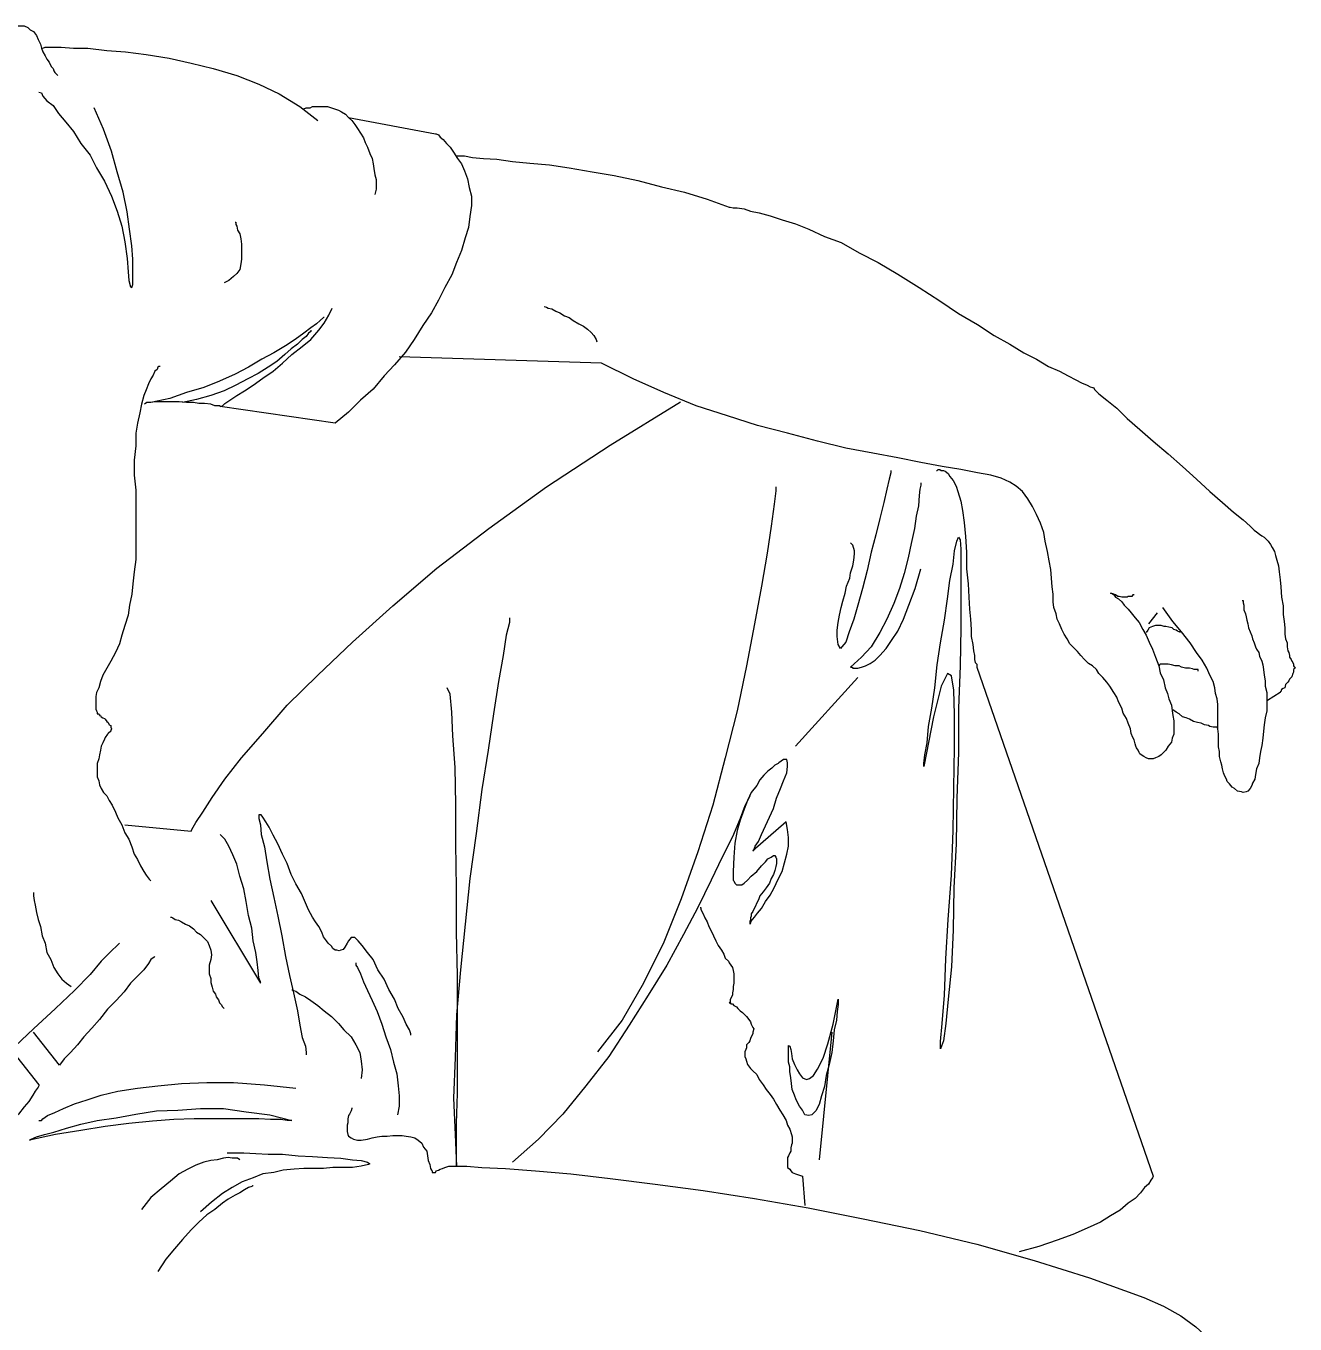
# Model space of a CAD drawing. Extents: x -114 to 77, y -124 to 12.
# Drawn here: x -34.1 to 22.4, y -64 to -6.1 of the extents above; entities that cross this region are included whole.
import ezdxf

# ---------------------------------------------------------------- set-up
doc = ezdxf.new("R2010")
doc.units = 0
doc.layers.add('7', color=7, linetype='CONTINUOUS')

msp = doc.modelspace()

# ---------------------------------------------------------------- linework, layer by layer
at = {"layer": '7', "linetype": 'CONTINUOUS'}
for points in [[(-36.484, -6.301), (-36.238, -6.301), (-35.992, -6.266), (-35.781, -6.266), (-35.571, -6.196), (-35.325, -6.161), (-35.184, -6.126), (-34.938, -6.126), (-34.762, -6.126), (-34.552, -6.126), (-34.377, -6.126), (-34.201, -6.126), (-34.026, -6.196), (-33.921, -6.301), (-33.78, -6.371), (-33.639, -6.547), (-33.569, -6.722)], [(-33.569, -6.722), (-33.464, -6.934), (-33.429, -7.109), (-33.359, -7.285), (-33.254, -7.46), (-33.183, -7.601), (-33.078, -7.741), (-33.042, -7.846), (-32.973, -7.952), (-32.903, -8.023), (-32.867, -8.128), (-32.832, -8.198), (-32.796, -8.233), (-32.727, -8.303), (-32.691, -8.338), (-32.691, -8.338), (-32.691, -8.338)], [(-33.359, -7.109), (-33.254, -7.073), (-33.008, -7.073), (-32.552, -7.073), (-31.989, -7.109), (-31.358, -7.109), (-30.515, -7.214), (-29.672, -7.285), (-28.759, -7.39), (-27.741, -7.565), (-26.759, -7.777), (-25.775, -8.023), (-24.722, -8.338), (-23.74, -8.724), (-22.826, -9.146), (-21.913, -9.707), (-21.106, -10.34)], [(-33.534, -9.075), (-33.429, -9.11), (-33.359, -9.251), (-33.183, -9.461), (-32.903, -9.672), (-32.657, -10.023), (-32.34, -10.409), (-31.989, -10.83), (-31.673, -11.356), (-31.252, -11.884), (-30.971, -12.445), (-30.62, -13.042), (-30.304, -13.709), (-30.058, -14.377), (-29.848, -15.044), (-29.707, -15.746), (-29.602, -16.482)], [(-29.602, -16.482), (-29.567, -17.079), (-29.532, -17.466), (-29.462, -17.746), (-29.392, -17.782), (-29.356, -17.641), (-29.356, -17.396), (-29.356, -17.009), (-29.356, -16.518), (-29.392, -15.921), (-29.497, -15.184), (-29.602, -14.411), (-29.777, -13.534), (-30.058, -12.621), (-30.304, -11.709), (-30.655, -10.725), (-31.076, -9.777)], [(-21.774, -9.812), (-21.774, -9.812), (-21.738, -9.812), (-21.633, -9.777), (-21.562, -9.777), (-21.457, -9.777), (-21.352, -9.707), (-21.177, -9.707), (-21.036, -9.707), (-20.86, -9.707), (-20.685, -9.707), (-20.509, -9.777), (-20.368, -9.812), (-20.193, -9.882), (-20.053, -9.953), (-19.878, -10.058), (-19.737, -10.199)], [(-19.737, -10.199), (-15.875, -10.936)], [(-19.737, -10.199), (-19.596, -10.34), (-19.457, -10.515), (-19.35, -10.69), (-19.211, -10.9), (-19.07, -11.112), (-18.999, -11.322), (-18.894, -11.533), (-18.789, -11.814), (-18.684, -12.024), (-18.648, -12.27), (-18.614, -12.481), (-18.578, -12.762), (-18.509, -12.972), (-18.509, -13.183), (-18.509, -13.393), (-18.578, -13.639)], [(-15.875, -10.936), (-15.839, -10.936), (-15.734, -10.971), (-15.664, -11.076), (-15.524, -11.181), (-15.384, -11.356), (-15.208, -11.533), (-15.067, -11.743), (-14.892, -12.024), (-14.716, -12.27), (-14.578, -12.586), (-14.437, -12.937), (-14.367, -13.322), (-14.262, -13.709), (-14.262, -14.131), (-14.332, -14.623), (-14.403, -15.113)], [(-14.928, -11.919), (-14.823, -11.919), (-14.578, -11.919), (-14.227, -11.989), (-13.735, -12.024), (-13.138, -12.06), (-12.436, -12.165), (-11.664, -12.235), (-10.785, -12.306), (-9.908, -12.445), (-8.89, -12.621), (-7.907, -12.796), (-6.853, -13.007), (-5.8, -13.288), (-4.782, -13.534), (-3.764, -13.85), (-2.782, -14.201)], [(-2.782, -14.201), (-2.747, -14.201), (-2.606, -14.236), (-2.431, -14.236), (-2.114, -14.272), (-1.834, -14.377), (-1.447, -14.447), (-0.956, -14.587), (-0.429, -14.762), (0.168, -14.938), (0.764, -15.184), (1.467, -15.5), (2.203, -15.78), (3.012, -16.236), (3.854, -16.658), (4.732, -17.186), (5.68, -17.782)], [(-24.792, -14.867), (-24.758, -14.867), (-24.758, -14.974), (-24.722, -15.044), (-24.687, -15.219), (-24.582, -15.395), (-24.547, -15.605), (-24.512, -15.851), (-24.512, -16.061), (-24.512, -16.272), (-24.512, -16.518), (-24.547, -16.728), (-24.582, -16.974), (-24.722, -17.15), (-24.863, -17.291), (-25.073, -17.466), (-25.284, -17.571)], [(-14.403, -15.113), (-14.542, -15.57), (-14.716, -16.131), (-14.928, -16.658), (-15.138, -17.22), (-15.454, -17.782), (-15.734, -18.343), (-16.051, -18.906), (-16.436, -19.467), (-16.823, -20.099), (-17.209, -20.66), (-17.701, -21.223), (-18.156, -21.713), (-18.648, -22.31), (-19.211, -22.802), (-19.737, -23.328), (-20.334, -23.82)], [(5.68, -17.782), (6.593, -18.378), (7.434, -18.94), (8.277, -19.432), (9.015, -19.924), (9.717, -20.309), (10.348, -20.696), (10.91, -20.977), (11.437, -21.293), (11.929, -21.503), (12.314, -21.713), (12.665, -21.889), (12.911, -22.03), (13.157, -22.135), (13.298, -22.205), (13.403, -22.241), (13.439, -22.241)], [(-25.46, -23.082), (-25.355, -23.048), (-25.248, -22.943), (-25.038, -22.802), (-24.722, -22.592), (-24.371, -22.381), (-23.986, -22.135), (-23.564, -21.82), (-23.107, -21.503), (-22.685, -21.152), (-22.264, -20.765), (-21.808, -20.414), (-21.423, -20.099), (-21.072, -19.678), (-20.826, -19.362), (-20.614, -19.011), (-20.475, -18.694)], [(-11.031, -18.624), (-11.031, -18.624), (-10.926, -18.66), (-10.856, -18.694), (-10.68, -18.73), (-10.505, -18.835), (-10.329, -18.906), (-10.119, -19.045), (-9.908, -19.116), (-9.733, -19.257), (-9.487, -19.396), (-9.277, -19.503), (-9.101, -19.642), (-8.926, -19.783), (-8.819, -19.924), (-8.714, -20.099), (-8.68, -20.204)], [(-20.826, -19.116), (-20.86, -19.116), (-21.001, -19.257), (-21.177, -19.396), (-21.423, -19.572), (-21.738, -19.818), (-22.125, -20.099), (-22.546, -20.38), (-23.072, -20.696), (-23.599, -20.977), (-24.196, -21.328), (-24.792, -21.644), (-25.494, -21.959), (-26.196, -22.241), (-26.969, -22.451), (-27.706, -22.731), (-28.549, -22.907)], [(-21.423, -19.678), (-21.423, -19.747), (-21.528, -19.818), (-21.633, -19.958), (-21.808, -20.099), (-22.02, -20.309), (-22.3, -20.519), (-22.58, -20.765), (-22.931, -21.082), (-23.318, -21.328), (-23.774, -21.608), (-24.23, -21.854), (-24.758, -22.135), (-25.284, -22.381), (-25.881, -22.592), (-26.513, -22.767), (-27.144, -22.907)], [(-28.128, -21.293), (-28.198, -21.293), (-28.233, -21.328), (-28.269, -21.433), (-28.374, -21.503), (-28.444, -21.679), (-28.549, -21.854), (-28.654, -22.065), (-28.759, -22.346), (-28.866, -22.592), (-28.971, -22.977), (-29.041, -23.364), (-29.146, -23.82), (-29.217, -24.276), (-29.217, -24.838), (-29.286, -25.47), (-29.286, -26.137)], [(-8.468, -21.152), (-17.491, -20.872)], [(9.331, -26.278), (8.874, -26.137), (8.277, -26.032), (7.541, -25.891), (6.698, -25.752), (5.75, -25.576), (4.732, -25.365), (3.608, -25.155), (2.415, -24.943), (1.151, -24.627), (-0.184, -24.276), (-1.517, -23.925), (-2.852, -23.504), (-4.256, -23.048), (-5.695, -22.451), (-7.065, -21.854), (-8.468, -21.152)], [(13.439, -22.241), (13.508, -22.346), (13.683, -22.521), (14.034, -22.802), (14.492, -23.153), (14.948, -23.61), (15.51, -24.101), (16.107, -24.627), (16.773, -25.189), (17.406, -25.752), (18.037, -26.313), (18.634, -26.875), (19.196, -27.365), (19.687, -27.787), (20.108, -28.138), (20.424, -28.42), (20.6, -28.595)], [(-25.46, -23.082), (-25.46, -23.048), (-25.599, -23.048), (-25.706, -23.048), (-25.881, -22.977), (-26.162, -22.943), (-26.408, -22.943), (-26.654, -22.907), (-26.969, -22.907), (-27.285, -22.872), (-27.531, -22.872), (-27.847, -22.872), (-28.093, -22.872), (-28.374, -22.872), (-28.549, -22.907), (-28.725, -22.907), (-28.83, -22.977)], [(-26.759, -42.005), (-26.724, -41.936), (-26.547, -41.62), (-26.232, -41.164), (-25.811, -40.497), (-25.248, -39.688), (-24.512, -38.741), (-23.564, -37.653), (-22.475, -36.389), (-21.106, -35.054), (-19.562, -33.58), (-17.771, -31.965), (-15.805, -30.279), (-13.489, -28.525), (-10.926, -26.664), (-8.083, -24.804), (-4.958, -22.872)], [(-20.334, -23.82), (-25.46, -23.082)], [(4.415, -25.927), (4.415, -26.032), (4.345, -26.313), (4.24, -26.769), (4.099, -27.365), (3.924, -28.069), (3.748, -28.805), (3.538, -29.577), (3.363, -30.386), (3.151, -31.193), (2.941, -31.93), (2.766, -32.562), (2.554, -33.124), (2.415, -33.58), (2.239, -33.79), (2.169, -33.861), (2.064, -33.685)], [(6.452, -25.927), (6.486, -25.927), (6.522, -25.891), (6.593, -25.891), (6.662, -25.927), (6.768, -25.927), (6.837, -25.962), (6.978, -26.067), (7.049, -26.208), (7.19, -26.383), (7.329, -26.629), (7.4, -26.875), (7.541, -27.296), (7.61, -27.718), (7.68, -28.244), (7.751, -28.876), (7.785, -29.577)], [(-29.286, -26.137), (-29.217, -26.805), (-29.217, -27.506), (-29.217, -28.103), (-29.217, -28.7), (-29.217, -29.332), (-29.217, -29.894), (-29.286, -30.456), (-29.356, -30.983), (-29.392, -31.439), (-29.497, -31.93), (-29.567, -32.386), (-29.707, -32.842), (-29.848, -33.264), (-29.953, -33.651), (-30.128, -34.036), (-30.34, -34.423)], [(5.75, -26.488), (5.75, -26.593), (5.714, -26.769), (5.68, -27.05), (5.644, -27.506), (5.539, -27.962), (5.468, -28.525), (5.329, -29.192), (5.188, -29.823), (5.012, -30.525), (4.802, -31.193), (4.556, -31.86), (4.24, -32.562), (3.924, -33.159), (3.538, -33.79), (3.117, -34.247), (2.625, -34.703)], [(11.648, -31.789), (11.648, -31.439), (11.612, -31.122), (11.578, -30.737), (11.542, -30.35), (11.473, -29.964), (11.402, -29.543), (11.296, -29.087), (11.227, -28.7), (11.086, -28.279), (10.91, -27.893), (10.735, -27.541), (10.524, -27.19), (10.279, -26.875), (9.997, -26.629), (9.717, -26.454), (9.331, -26.278)], [(-0.711, -26.664), (-0.711, -26.839), (-0.781, -27.436), (-0.921, -28.42), (-1.096, -29.613), (-1.342, -31.088), (-1.658, -32.773), (-2.009, -34.633), (-2.431, -36.635), (-2.957, -38.741), (-3.519, -40.848), (-4.185, -42.919), (-4.923, -45.026), (-5.695, -46.956), (-6.609, -48.782), (-7.557, -50.432), (-8.644, -51.836)], [(5.89, -39.127), (5.89, -38.986), (5.926, -38.601), (6.031, -38.073), (6.101, -37.337), (6.241, -36.529), (6.381, -35.617), (6.486, -34.598), (6.627, -33.615), (6.803, -32.598), (6.944, -31.649), (7.049, -30.842), (7.19, -30.104), (7.259, -29.507), (7.365, -29.087), (7.434, -28.91), (7.505, -29.017), (7.541, -29.438), (7.541, -30.279), (7.541, -31.473), (7.541, -32.949), (7.505, -34.633), (7.434, -36.529), (7.434, -38.495), (7.365, -40.531), (7.329, -42.568), (7.224, -44.534), (7.19, -46.395), (7.119, -48.044), (6.978, -49.484), (6.873, -50.571), (6.768, -51.344), (6.627, -51.696), (6.627, -51.38), (6.698, -50.571), (6.803, -49.309), (6.873, -47.694), (6.978, -45.937), (7.119, -43.971), (7.19, -41.971), (7.224, -40.075), (7.259, -38.285), (7.259, -36.81), (7.224, -35.722), (7.119, -35.09), (6.944, -34.984), (6.662, -35.546), (6.311, -36.915), (5.89, -39.127)], [(20.6, -28.595), (20.705, -28.666), (20.846, -28.771), (20.951, -28.841), (21.056, -28.91), (21.162, -29.017), (21.233, -29.087), (21.338, -29.227), (21.408, -29.367), (21.513, -29.543), (21.548, -29.718), (21.618, -29.928), (21.689, -30.174), (21.723, -30.456), (21.759, -30.807), (21.794, -31.122), (21.828, -31.579)], [(2.064, -33.685), (2.028, -33.334), (2.028, -33.054), (2.064, -32.703), (2.133, -32.386), (2.203, -32.035), (2.274, -31.755), (2.379, -31.404), (2.449, -31.088), (2.59, -30.737), (2.625, -30.491), (2.73, -30.174), (2.766, -29.928), (2.8, -29.648), (2.8, -29.507), (2.73, -29.262), (2.625, -29.156)], [(7.785, -29.577), (7.785, -30.315), (7.856, -30.983), (7.892, -31.579), (7.926, -32.106), (7.962, -32.562), (7.997, -33.018), (7.997, -33.334), (8.067, -33.685), (8.102, -33.967), (8.138, -34.177), (8.138, -34.352), (8.172, -34.493), (8.243, -34.562), (8.243, -34.633), (8.243, -34.703), (8.243, -34.703)], [(2.625, -34.703), (2.695, -34.703), (2.73, -34.739), (2.871, -34.739), (2.941, -34.739), (3.117, -34.703), (3.292, -34.633), (3.502, -34.528), (3.713, -34.387), (3.924, -34.177), (4.205, -33.861), (4.451, -33.51), (4.732, -33.088), (4.978, -32.562), (5.224, -31.93), (5.504, -31.193), (5.75, -30.315)], [(13.683, -34.984), (13.578, -34.808), (13.403, -34.633), (13.227, -34.528), (13.052, -34.352), (12.877, -34.177), (12.736, -34.001), (12.56, -33.826), (12.385, -33.651), (12.28, -33.439), (12.139, -33.229), (12.034, -33.018), (11.929, -32.773), (11.824, -32.562), (11.788, -32.316), (11.683, -32.035), (11.648, -31.789)], [(14.211, -31.404), (14.246, -31.404), (14.316, -31.439), (14.351, -31.473), (14.421, -31.579), (14.562, -31.649), (14.702, -31.789), (14.807, -31.93), (14.984, -32.106), (15.123, -32.281), (15.299, -32.491), (15.474, -32.703), (15.649, -33.018), (15.79, -33.264), (15.931, -33.58), (16.071, -33.896), (16.212, -34.247)], [(15.264, -31.473), (15.194, -31.473), (15.194, -31.473), (15.159, -31.544), (15.123, -31.544), (15.089, -31.544), (14.984, -31.544), (14.948, -31.579), (14.877, -31.579), (14.772, -31.579), (14.702, -31.579), (14.597, -31.544), (14.526, -31.544), (14.421, -31.473), (14.351, -31.439), (14.211, -31.404)], [(20.073, -31.719), (20.108, -31.719), (20.108, -31.755), (20.108, -31.825), (20.144, -31.93), (20.144, -32.035), (20.144, -32.14), (20.214, -32.316), (20.249, -32.457), (20.284, -32.598), (20.319, -32.773), (20.354, -32.949), (20.424, -33.124), (20.495, -33.3), (20.529, -33.439), (20.6, -33.615), (20.67, -33.79)], [(21.828, -31.579), (21.899, -31.965), (21.899, -32.352), (21.935, -32.667), (21.969, -32.949), (21.969, -33.229), (22.005, -33.439), (22.074, -33.615), (22.074, -33.79), (22.11, -33.967), (22.145, -34.036), (22.18, -34.177), (22.18, -34.247), (22.25, -34.352), (22.286, -34.423), (22.32, -34.493), (22.356, -34.562)], [(16.282, -32.281), (15.895, -32.773)], [(18.985, -37.442), (18.985, -37.125), (18.985, -36.845), (18.985, -36.599), (18.985, -36.353), (18.95, -36.108), (18.88, -35.863), (18.845, -35.617), (18.775, -35.336), (18.634, -35.054), (18.494, -34.739), (18.283, -34.387), (18.037, -34.036), (17.756, -33.615), (17.37, -33.124), (16.984, -32.667), (16.528, -32.035)], [(-12.576, -32.491), (-12.576, -32.703), (-12.717, -33.264), (-12.858, -34.177), (-13.068, -35.336), (-13.279, -36.774), (-13.524, -38.39), (-13.806, -40.146), (-14.052, -42.112), (-14.332, -44.112), (-14.542, -46.149), (-14.752, -48.185), (-14.928, -50.186), (-14.998, -52.082), (-15.067, -53.907), (-14.998, -55.522), (-14.928, -56.927)], [(17.301, -33.159), (17.301, -33.124), (17.265, -33.124), (17.194, -33.088), (17.125, -33.054), (17.019, -33.018), (16.95, -32.949), (16.809, -32.913), (16.668, -32.878), (16.597, -32.878), (16.458, -32.842), (16.353, -32.842), (16.212, -32.842), (16.071, -32.878), (15.931, -32.949), (15.861, -33.054), (15.79, -33.159)], [(20.67, -33.79), (20.705, -33.896), (20.811, -34.036), (20.846, -34.211), (20.951, -34.423), (20.987, -34.598), (21.021, -34.808), (21.056, -35.054), (21.092, -35.3), (21.092, -35.546), (21.162, -35.827), (21.162, -36.073), (21.162, -36.353), (21.162, -36.635), (21.092, -36.95), (21.056, -37.266), (21.021, -37.547)], [(-30.34, -34.423), (-30.515, -34.739), (-30.691, -35.054), (-30.796, -35.336), (-30.866, -35.617), (-30.971, -35.827), (-31.007, -36.002), (-31.007, -36.178), (-31.007, -36.353), (-31.007, -36.459), (-31.007, -36.564), (-30.971, -36.635), (-30.937, -36.704), (-30.937, -36.774), (-30.866, -36.774), (-30.866, -36.81), (-30.866, -36.81)], [(8.243, -34.703), (16.107, -57.383)], [(16.212, -34.247), (16.353, -34.633), (16.422, -34.949), (16.563, -35.266), (16.633, -35.617), (16.738, -35.863), (16.809, -36.108), (16.914, -36.389), (16.95, -36.635), (16.984, -36.845), (17.019, -37.091), (17.019, -37.301), (17.019, -37.478), (17.019, -37.688), (16.95, -37.863), (16.914, -38.039), (16.773, -38.214)], [(18.107, -34.879), (18.107, -34.808), (18.037, -34.808), (17.932, -34.808), (17.861, -34.774), (17.722, -34.739), (17.545, -34.739), (17.37, -34.703), (17.265, -34.633), (17.089, -34.633), (16.914, -34.598), (16.773, -34.562), (16.633, -34.562), (16.528, -34.562), (16.422, -34.562), (16.387, -34.598), (16.353, -34.633)], [(22.356, -34.562), (22.356, -34.633), (22.425, -34.739), (22.356, -34.808), (22.356, -34.915), (22.32, -34.984), (22.286, -35.125), (22.18, -35.23), (22.145, -35.3), (22.11, -35.371), (22.005, -35.476), (21.969, -35.617), (21.899, -35.651), (21.828, -35.687), (21.794, -35.792), (21.759, -35.792), (21.759, -35.827)], [(2.941, -35.159), (0.168, -38.214)], [(15.334, -38.214), (15.299, -38.109), (15.264, -37.934), (15.194, -37.829), (15.123, -37.653), (15.089, -37.442), (14.984, -37.196), (14.913, -36.986), (14.772, -36.74), (14.702, -36.529), (14.562, -36.248), (14.492, -36.038), (14.351, -35.827), (14.175, -35.546), (14.034, -35.371), (13.859, -35.159), (13.683, -34.984)], [(-14.928, -56.927), (-14.928, -56.681), (-14.928, -56.014), (-14.928, -55.031), (-14.892, -53.697), (-14.892, -52.116), (-14.892, -50.361), (-14.892, -48.43), (-14.928, -46.5), (-14.928, -44.534), (-14.962, -42.568), (-14.962, -40.812), (-14.998, -39.162), (-15.103, -37.758), (-15.138, -36.704), (-15.208, -35.897), (-15.349, -35.617)], [(21.759, -35.827), (21.197, -36.178)], [(-30.866, -36.81), (-30.832, -36.81), (-30.832, -36.845), (-30.796, -36.845), (-30.761, -36.915), (-30.691, -36.95), (-30.62, -36.986), (-30.586, -37.02), (-30.515, -37.125), (-30.445, -37.161), (-30.41, -37.266), (-30.34, -37.301), (-30.34, -37.371), (-30.304, -37.442), (-30.34, -37.512), (-30.34, -37.547), (-30.445, -37.653)], [(18.985, -37.442), (18.985, -37.442), (18.95, -37.371), (18.845, -37.371), (18.775, -37.371), (18.634, -37.337), (18.563, -37.301), (18.388, -37.266), (18.248, -37.196), (18.073, -37.161), (17.897, -37.125), (17.722, -37.02), (17.581, -36.95), (17.406, -36.915), (17.265, -36.774), (17.125, -36.704), (16.984, -36.599)], [(19.863, -40.215), (19.723, -40.11), (19.618, -40.039), (19.511, -39.9), (19.406, -39.795), (19.372, -39.688), (19.301, -39.549), (19.231, -39.408), (19.196, -39.232), (19.16, -39.057), (19.126, -38.916), (19.055, -38.67), (19.055, -38.46), (19.021, -38.25), (19.021, -38.004), (19.021, -37.688), (18.985, -37.442)], [(21.021, -37.547), (20.987, -37.863), (20.951, -38.18), (20.88, -38.46), (20.846, -38.741), (20.811, -38.986), (20.705, -39.232), (20.67, -39.478), (20.636, -39.688), (20.529, -39.864), (20.495, -39.97), (20.424, -40.11), (20.319, -40.215), (20.249, -40.251), (20.108, -40.285), (20.039, -40.251), (19.863, -40.215)], [(-30.445, -37.653), (-30.479, -37.688), (-30.586, -37.829), (-30.62, -37.898), (-30.691, -38.073), (-30.761, -38.214), (-30.796, -38.39), (-30.832, -38.601), (-30.866, -38.776), (-30.937, -38.986), (-30.937, -39.198), (-30.937, -39.373), (-30.937, -39.583), (-30.866, -39.759), (-30.832, -39.934), (-30.761, -40.11), (-30.655, -40.285)], [(16.773, -38.214), (16.668, -38.39), (16.563, -38.495), (16.458, -38.601), (16.353, -38.67), (16.212, -38.741), (16.107, -38.776), (16, -38.776), (15.895, -38.776), (15.79, -38.741), (15.685, -38.67), (15.615, -38.636), (15.51, -38.565), (15.474, -38.495), (15.439, -38.39), (15.369, -38.285), (15.334, -38.214)], [(-0.57, -38.952), (-0.57, -38.952), (-0.604, -38.986), (-0.745, -39.057), (-0.886, -39.198), (-1.061, -39.337), (-1.237, -39.513), (-1.412, -39.724), (-1.553, -39.97), (-1.798, -40.285), (-1.973, -40.636), (-2.114, -41.023), (-2.29, -41.515), (-2.431, -41.971), (-2.536, -42.533), (-2.57, -43.165), (-2.606, -43.796), (-2.606, -43.796), (-2.606, -43.832), (-2.606, -43.902), (-2.606, -43.971), (-2.606, -44.042), (-2.606, -44.183), (-2.57, -44.217), (-2.536, -44.322), (-2.465, -44.393), (-2.431, -44.393), (-2.36, -44.393), (-2.219, -44.393), (-2.114, -44.322), (-1.973, -44.183), (-1.798, -44.007), (-1.553, -43.796), (-1.342, -43.55), (-1.166, -43.375), (-1.061, -43.235), (-0.921, -43.165), (-0.816, -43.094), (-0.745, -43.094), (-0.711, -43.165), (-0.675, -43.235), (-0.675, -43.305), (-0.675, -43.445), (-0.711, -43.586), (-0.745, -43.761), (-0.816, -43.937), (-0.921, -44.112), (-0.991, -44.322), (-1.132, -44.534), (-1.271, -44.709), (-1.412, -44.885), (-1.483, -45.06), (-1.553, -45.201), (-1.622, -45.377), (-1.693, -45.482), (-1.729, -45.587), (-1.798, -45.692), (-1.798, -45.798), (-1.834, -45.868), (-1.834, -45.973), (-1.868, -46.008), (-1.868, -46.044), (-1.868, -46.113), (-1.868, -46.149), (-1.868, -46.149), (-1.834, -46.113), (-1.798, -46.008), (-1.658, -45.832), (-1.517, -45.657), (-1.342, -45.447), (-1.166, -45.131), (-0.956, -44.85), (-0.781, -44.534), (-0.604, -44.147), (-0.429, -43.796), (-0.324, -43.41), (-0.219, -43.024), (-0.148, -42.673), (-0.148, -42.287), (-0.184, -41.936), (-0.253, -41.584), (-1.729, -42.884), (-1.693, -42.848), (-1.622, -42.673), (-1.483, -42.463), (-1.342, -42.146), (-1.166, -41.761), (-0.991, -41.374), (-0.816, -40.988), (-0.675, -40.531), (-0.499, -40.11), (-0.36, -39.759), (-0.219, -39.408), (-0.184, -39.127), (-0.184, -38.952), (-0.219, -38.811), (-0.36, -38.811), (-0.57, -38.952)], [(-30.655, -40.285), (-30.515, -40.426), (-30.41, -40.636), (-30.269, -40.848), (-30.128, -41.164), (-30.023, -41.408), (-29.848, -41.725), (-29.707, -42.076), (-29.532, -42.358), (-29.392, -42.709), (-29.286, -43.024), (-29.146, -43.27), (-29.005, -43.55), (-28.866, -43.796), (-28.759, -43.971), (-28.62, -44.147), (-28.549, -44.217)], [(-1.868, -40.426), (-1.904, -40.531), (-2.08, -40.882), (-2.29, -41.444), (-2.641, -42.251), (-3.098, -43.165), (-3.588, -44.183), (-4.185, -45.411), (-4.818, -46.605), (-5.555, -47.974), (-6.397, -49.309), (-7.24, -50.642), (-8.153, -52.047), (-9.172, -53.346), (-10.189, -54.61), (-11.277, -55.733), (-12.436, -56.752)], [(-21.352, -45.832), (-21.528, -45.516), (-21.667, -45.201), (-21.844, -44.78), (-22.089, -44.358), (-22.3, -43.937), (-22.475, -43.445), (-22.685, -43.024), (-22.897, -42.568), (-23.107, -42.181), (-23.282, -41.83), (-23.423, -41.584), (-23.564, -41.374), (-23.633, -41.269), (-23.74, -41.269), (-23.74, -41.444), (-23.669, -41.725)], [(-29.707, -41.725), (-26.759, -42.005)], [(-23.669, -48.782), (-23.669, -48.712), (-23.74, -48.536), (-23.774, -48.22), (-23.81, -47.833), (-23.879, -47.413), (-23.986, -46.885), (-24.055, -46.324), (-24.196, -45.762), (-24.301, -45.131), (-24.406, -44.568), (-24.582, -44.007), (-24.722, -43.481), (-24.898, -43.06), (-25.073, -42.673), (-25.248, -42.358), (-25.46, -42.146)], [(-23.669, -41.725), (-23.633, -42.146), (-23.494, -42.709), (-23.389, -43.375), (-23.248, -44.147), (-23.072, -44.955), (-22.897, -45.798), (-22.721, -46.675), (-22.546, -47.589), (-22.37, -48.43), (-22.195, -49.202), (-22.02, -50.011), (-21.913, -50.642), (-21.808, -51.204), (-21.667, -51.59), (-21.633, -51.872), (-21.633, -51.977)], [(-33.78, -44.744), (-33.78, -44.78), (-33.78, -44.885), (-33.746, -45.095), (-33.71, -45.306), (-33.639, -45.622), (-33.569, -45.937), (-33.464, -46.254), (-33.393, -46.675), (-33.254, -46.992), (-33.183, -47.413), (-33.008, -47.728), (-32.867, -48.079), (-32.691, -48.361), (-32.516, -48.605), (-32.306, -48.782), (-32.094, -48.922)], [(-25.881, -45.095), (-23.669, -48.782)], [(-4.08, -45.411), (-4.046, -45.411), (-4.046, -45.482), (-4.01, -45.587), (-3.939, -45.692), (-3.87, -45.868), (-3.764, -46.044), (-3.695, -46.254), (-3.554, -46.5), (-3.483, -46.675), (-3.378, -46.885), (-3.273, -47.097), (-3.133, -47.307), (-3.028, -47.482), (-2.957, -47.658), (-2.816, -47.799), (-2.782, -47.869)], [(-27.672, -45.832), (-27.636, -45.832), (-27.565, -45.868), (-27.46, -45.937), (-27.321, -45.973), (-27.18, -46.044), (-27.005, -46.149), (-26.829, -46.219), (-26.654, -46.359), (-26.513, -46.5), (-26.337, -46.605), (-26.162, -46.78), (-26.021, -46.921), (-25.952, -47.097), (-25.881, -47.307), (-25.845, -47.518), (-25.881, -47.728)], [(-19.737, -46.885), (-19.808, -46.992), (-19.913, -47.167), (-19.983, -47.272), (-20.088, -47.307), (-20.158, -47.343), (-20.263, -47.307), (-20.334, -47.307), (-20.439, -47.236), (-20.509, -47.131), (-20.65, -46.992), (-20.719, -46.885), (-20.86, -46.71), (-20.931, -46.5), (-21.072, -46.254), (-21.211, -46.044), (-21.352, -45.832)], [(-16.964, -51.099), (-16.964, -51.029), (-17.033, -50.853), (-17.174, -50.607), (-17.315, -50.291), (-17.525, -49.906), (-17.701, -49.484), (-17.946, -49.063), (-18.156, -48.605), (-18.438, -48.185), (-18.648, -47.728), (-18.894, -47.413), (-19.14, -47.097), (-19.316, -46.885), (-19.457, -46.746), (-19.632, -46.746), (-19.737, -46.885)], [(-29.953, -46.992), (-30.058, -47.097), (-30.304, -47.343), (-30.761, -47.799), (-31.252, -48.395), (-31.955, -49.097), (-32.796, -49.906), (-33.78, -50.817), (-34.869, -51.836), (-35.992, -52.854), (-37.291, -53.943), (-38.695, -55.066), (-40.205, -56.155), (-41.749, -57.278), (-43.399, -58.365), (-45.155, -59.454), (-46.91, -60.438)], [(-28.374, -47.589), (-28.408, -47.623), (-28.549, -47.728), (-28.654, -47.904), (-28.866, -48.185), (-29.146, -48.466), (-29.462, -48.782), (-29.743, -49.168), (-30.094, -49.555), (-30.479, -49.94), (-30.832, -50.396), (-31.183, -50.783), (-31.534, -51.168), (-31.814, -51.521), (-32.13, -51.872), (-32.411, -52.152), (-32.621, -52.433)], [(-25.881, -47.728), (-25.952, -47.974), (-25.952, -48.185), (-25.952, -48.361), (-25.881, -48.571), (-25.881, -48.746), (-25.811, -48.958), (-25.775, -49.133), (-25.67, -49.273), (-25.635, -49.379), (-25.53, -49.519), (-25.494, -49.66), (-25.424, -49.73), (-25.355, -49.835), (-25.319, -49.87), (-25.284, -49.906), (-25.284, -49.906)], [(-19.421, -47.869), (-19.421, -47.974), (-19.35, -48.079), (-19.211, -48.361), (-19.07, -48.712), (-18.894, -49.097), (-18.684, -49.555), (-18.473, -50.045), (-18.263, -50.607), (-18.087, -51.168), (-17.876, -51.731), (-17.736, -52.293), (-17.596, -52.819), (-17.525, -53.346), (-17.491, -53.802), (-17.491, -54.258), (-17.561, -54.645)], [(-2.782, -47.869), (-2.711, -47.974), (-2.641, -48.079), (-2.606, -48.22), (-2.57, -48.361), (-2.57, -48.466), (-2.57, -48.605), (-2.57, -48.782), (-2.606, -48.922), (-2.606, -49.063), (-2.641, -49.202), (-2.641, -49.309), (-2.711, -49.448), (-2.747, -49.519), (-2.747, -49.624), (-2.747, -49.624), (-2.782, -49.66)], [(-22.264, -49.063), (-22.195, -49.097), (-22.089, -49.133), (-21.913, -49.273), (-21.667, -49.379), (-21.423, -49.555), (-21.106, -49.765), (-20.826, -50.011), (-20.509, -50.256), (-20.193, -50.571), (-19.947, -50.853), (-19.632, -51.168), (-19.421, -51.521), (-19.245, -51.872), (-19.175, -52.257), (-19.14, -52.644), (-19.175, -53.029)], [(-2.782, -49.66), (-2.747, -49.66), (-2.711, -49.694), (-2.641, -49.694), (-2.57, -49.765), (-2.465, -49.835), (-2.395, -49.906), (-2.29, -50.011), (-2.185, -50.081), (-2.08, -50.186), (-2.009, -50.256), (-1.904, -50.396), (-1.834, -50.502), (-1.798, -50.607), (-1.729, -50.747), (-1.693, -50.817), (-1.729, -50.958)], [(2.064, -49.484), (2.064, -49.555), (2.064, -49.73), (2.028, -50.045), (1.993, -50.432), (1.888, -50.853), (1.852, -51.344), (1.782, -51.872), (1.677, -52.398), (1.537, -52.89), (1.467, -53.38), (1.326, -53.802), (1.221, -54.189), (1.08, -54.469), (0.905, -54.645), (0.764, -54.679), (0.588, -54.645), (0.483, -54.435), (0.344, -54.258), (0.203, -53.977), (0.132, -53.767), (0.027, -53.521), (-0.009, -53.241), (-0.043, -52.995), (-0.078, -52.713), (-0.078, -52.503), (-0.148, -52.293), (-0.148, -52.082), (-0.148, -51.906), (-0.148, -51.731), (-0.148, -51.66), (-0.148, -51.555), (-0.148, -51.555), (-0.078, -51.59), (-0.043, -51.731), (-0.009, -51.906), (0.027, -52.152), (0.132, -52.398), (0.237, -52.644), (0.344, -52.819), (0.483, -52.995), (0.659, -53.065), (0.8, -53.029), (0.975, -52.89), (1.151, -52.608), (1.396, -52.116), (1.606, -51.485), (1.852, -50.607), (2.064, -49.484)], [(-32.621, -52.433), (-33.78, -50.958)], [(-1.729, -50.958), (-1.729, -51.029), (-1.798, -51.168), (-1.834, -51.239), (-1.868, -51.344), (-1.904, -51.414), (-2.009, -51.521), (-2.009, -51.66), (-2.044, -51.731), (-2.08, -51.836), (-2.08, -51.906), (-2.08, -52.047), (-2.044, -52.152), (-2.009, -52.257), (-1.973, -52.398), (-1.834, -52.573), (-1.729, -52.678)], [(1.782, -50.958), (1.221, -56.645)], [(-34.693, -51.836), (-33.534, -53.31)], [(-33.534, -54.89), (-33.429, -54.89), (-33.359, -54.82), (-33.149, -54.679), (-32.832, -54.54), (-32.445, -54.364), (-31.955, -54.153), (-31.393, -53.977), (-30.761, -53.767), (-30.023, -53.592), (-29.146, -53.451), (-28.233, -53.346), (-27.18, -53.241), (-26.057, -53.205), (-24.863, -53.205), (-23.494, -53.31), (-22.089, -53.451)], [(-1.729, -52.678), (-1.553, -52.854), (-1.447, -53.065), (-1.271, -53.31), (-1.132, -53.521), (-0.956, -53.731), (-0.816, -53.943), (-0.675, -54.189), (-0.535, -54.435), (-0.394, -54.645), (-0.253, -54.89), (-0.184, -55.101), (-0.078, -55.276), (-0.009, -55.522), (0.027, -55.627), (0.027, -55.768), (0.027, -55.909)], [(-33.534, -53.31), (-33.534, -53.346), (-33.569, -53.416), (-33.71, -53.592), (-33.815, -53.767), (-33.99, -54.048), (-34.201, -54.294), (-34.447, -54.61), (-34.728, -54.89), (-35.044, -55.241), (-35.325, -55.558), (-35.746, -55.909), (-36.132, -56.189), (-36.553, -56.54), (-36.974, -56.857), (-37.466, -57.103), (-37.993, -57.383)], [(-33.956, -55.768), (-33.885, -55.733), (-33.639, -55.627), (-33.288, -55.522), (-32.867, -55.417), (-32.306, -55.241), (-31.673, -55.066), (-30.937, -54.89), (-30.094, -54.785), (-29.217, -54.61), (-28.303, -54.469), (-27.355, -54.435), (-26.337, -54.364), (-25.319, -54.364), (-24.301, -54.504), (-23.248, -54.645), (-22.264, -54.89), (-22.3, -54.89), (-22.475, -54.89), (-22.756, -54.855), (-23.213, -54.855), (-23.74, -54.82), (-24.301, -54.82), (-25.038, -54.82), (-25.811, -54.82), (-26.618, -54.82), (-27.531, -54.855), (-28.479, -54.925), (-29.532, -55.031), (-30.586, -55.171), (-31.673, -55.346), (-32.796, -55.522), (-33.956, -55.768)], [(-19.596, -54.328), (-19.596, -54.328), (-19.596, -54.364), (-19.632, -54.469), (-19.703, -54.61), (-19.737, -54.679), (-19.772, -54.82), (-19.772, -54.996), (-19.808, -55.101), (-19.808, -55.241), (-19.808, -55.382), (-19.772, -55.522), (-19.737, -55.592), (-19.632, -55.663), (-19.526, -55.733), (-19.35, -55.768), (-19.175, -55.768)], [(-19.175, -55.768), (-18.894, -55.733), (-18.684, -55.663), (-18.473, -55.627), (-18.263, -55.592), (-18.017, -55.592), (-17.771, -55.558), (-17.561, -55.558), (-17.35, -55.558), (-17.174, -55.592), (-16.964, -55.627), (-16.789, -55.663), (-16.648, -55.768), (-16.472, -55.909), (-16.402, -56.084), (-16.261, -56.26), (-16.226, -56.47)], [(0.027, -55.909), (-0.009, -55.979), (-0.043, -56.119), (-0.043, -56.26), (-0.078, -56.33), (-0.148, -56.47), (-0.184, -56.54), (-0.184, -56.681), (-0.184, -56.752), (-0.184, -56.891), (-0.184, -56.996), (-0.078, -57.067), (-0.043, -57.137), (0.027, -57.208), (0.168, -57.278), (0.308, -57.313), (0.483, -57.383)], [(-24.582, -56.645), (-24.582, -56.645), (-24.687, -56.576), (-24.758, -56.576), (-24.933, -56.576), (-25.109, -56.54), (-25.319, -56.576), (-25.599, -56.645), (-25.881, -56.681), (-26.196, -56.752), (-26.547, -56.891), (-26.899, -57.067), (-27.285, -57.278), (-27.672, -57.593), (-28.093, -57.945), (-28.549, -58.331), (-28.971, -58.857)], [(-25.143, -56.33), (-25.073, -56.33), (-24.792, -56.33), (-24.406, -56.33), (-23.879, -56.365), (-23.318, -56.401), (-22.685, -56.401), (-21.984, -56.47), (-21.352, -56.506), (-20.685, -56.54), (-20.088, -56.576), (-19.562, -56.645), (-19.175, -56.681), (-18.894, -56.752), (-18.789, -56.821), (-18.86, -56.857), (-19.175, -56.927)], [(-16.226, -56.47), (-16.192, -56.681), (-16.121, -56.857), (-16.085, -57.032), (-16.051, -57.103), (-16.015, -57.137), (-16.015, -57.208), (-15.946, -57.208), (-15.875, -57.208), (-15.839, -57.137), (-15.734, -57.103), (-15.664, -57.067), (-15.559, -57.032), (-15.454, -56.996), (-15.279, -56.927), (-15.103, -56.927), (-14.928, -56.927)], [(-19.175, -56.927), (-19.562, -56.996), (-19.983, -56.996), (-20.439, -56.996), (-20.86, -57.032), (-21.282, -57.032), (-21.738, -57.032), (-22.159, -57.067), (-22.651, -57.103), (-23.072, -57.208), (-23.564, -57.278), (-23.986, -57.453), (-24.476, -57.629), (-24.933, -57.875), (-25.355, -58.155), (-25.845, -58.542), (-26.337, -58.962)], [(-14.928, -56.927), (-14.472, -56.927), (-13.806, -56.996), (-12.752, -57.032), (-11.418, -57.137), (-9.838, -57.278), (-8.083, -57.488), (-6.081, -57.734), (-3.939, -58.014), (-1.658, -58.365), (0.729, -58.787), (3.187, -59.279), (5.714, -59.805), (8.243, -60.402), (10.805, -61.14), (13.262, -61.912), (15.685, -62.789)], [(-23.986, -57.804), (-24.02, -57.804), (-24.055, -57.839), (-24.196, -57.875), (-24.371, -57.98), (-24.582, -58.121), (-24.792, -58.226), (-25.109, -58.401), (-25.355, -58.577), (-25.706, -58.857), (-26.057, -59.103), (-26.408, -59.42), (-26.759, -59.77), (-27.144, -60.192), (-27.496, -60.613), (-27.882, -61.069), (-28.233, -61.632)], [(0.483, -57.383), (0.588, -58.682)], [(16.107, -57.383), (16.107, -57.383), (16.071, -57.453), (16, -57.558), (15.895, -57.734), (15.72, -57.875), (15.544, -58.121), (15.299, -58.365), (14.984, -58.577), (14.631, -58.893), (14.211, -59.138), (13.754, -59.42), (13.157, -59.7), (12.526, -59.98), (11.824, -60.226), (11.015, -60.507), (10.138, -60.753)], [(15.685, -62.789), (16.563, -63.176), (17.335, -63.598), (18.002, -64.088), (18.563, -64.614), (19.021, -65.142), (19.406, -65.703), (19.723, -66.266), (19.968, -66.792), (20.144, -67.284), (20.319, -67.774), (20.424, -68.196), (20.46, -68.583), (20.495, -68.898), (20.495, -69.179), (20.529, -69.284), (20.495, -69.389)]]:
    msp.add_lwpolyline(points, dxfattribs=at)

doc.saveas('drawing.dxf')
